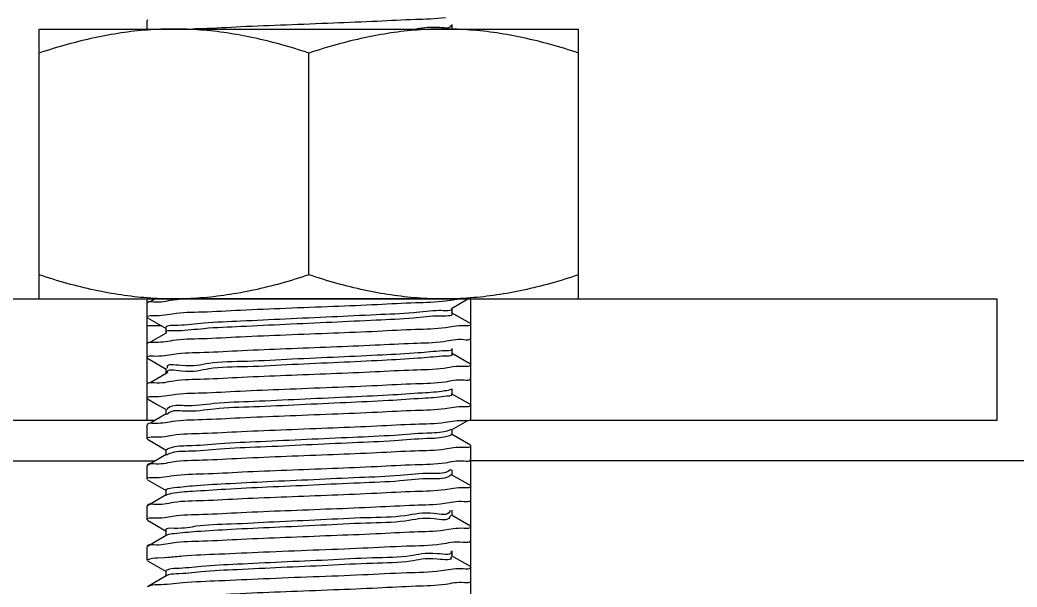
# Model space of a CAD drawing. Extents: x 552102 to 973302, y -80747 to 40012826.
# Drawn here: x 602656.9 to 602912.4, y 211374.1 to 211519.3 of the extents above; entities that cross this region are included whole.
import ezdxf

# ---------------------------------------------------------------- set-up
doc = ezdxf.new("R2010")
doc.units = 0
doc.header["$LTSCALE"] = 1000
doc.header["$MEASUREMENT"] = 0
doc.layers.add('02___PRT_ALL_AXES', color=7, linetype='Continuous')

msp = doc.modelspace()

# ---------------------------------------------------------------- linework, layer by layer
at = {"color": 133, "linetype": 'Continuous'}
for p, q in [((602689.61, 211519.31), (602689.51, 211519.19)), ((602767.67, 211516.78), (602767.67, 211518.16)), ((602691.58, 211447.87), (602690.48, 211447.24)), ((602696.44, 211447.61), (602696.11, 211447.56)), ((602767.56, 211445.45), (602771.74, 211447.87)), ((602767.67, 211444.2), (602767.67, 211445.58)), ((602689.61, 211443.05), (602694.41, 211440.27)), ((602690.75, 211443.65), (602691.17, 211443.63)), ((602693.98, 211443.77), (602696.02, 211444.1)), ((602772.36, 211441.55), (602767.56, 211444.33)), ((602694.3, 211440.4), (602694.3, 211439.02)), ((602697.49, 211441.09), (602696.77, 211441.07)), ((602767.99, 211440.83), (602765.97, 211440.5)), ((602694.41, 211439.14), (602690.48, 211436.87)), ((602767.67, 211433.83), (602767.67, 211435.21)), ((602689.61, 211432.68), (602694.41, 211429.9)), ((602693.99, 211433.38), (602696.34, 211433.75)), ((602772.36, 211431.18), (602767.56, 211433.96)), ((602694.3, 211430.03), (602694.3, 211428.65)), ((602767.98, 211430.48), (602765.58, 211430.1)), ((602694.41, 211428.78), (602690.48, 211426.5)), ((602767.67, 211423.46), (602767.67, 211424.85)), ((602689.61, 211422.31), (602691.94, 211420.96)), ((602693.98, 211423.04), (602695.98, 211423.36)), ((602772.36, 211420.81), (602767.56, 211423.59)), ((602691.94, 211420.96), (602694.41, 211419.53)), ((602694.3, 211419.66), (602694.3, 211418.28)), ((602767.99, 211420.09), (602765.93, 211419.76)), ((602771.43, 211420.21), (602770.79, 211420.23)), ((602694.41, 211418.41), (602690.48, 211416.13)), ((602694.77, 211418.42), (602694.62, 211418.26)), ((602694.81, 211418.46), (602694.77, 211418.42)), ((602767.56, 211414.35), (602771.74, 211416.77)), ((602689.61, 211415.63), (602689.51, 211415.51)), ((602689.63, 211415.81), (602689.53, 211415.65)), ((602767.49, 211414.46), (602766.29, 211414.02)), ((602767.67, 211413.1), (602767.67, 211414.48)), ((602689.61, 211411.94), (602694.41, 211409.17)), ((602693.98, 211412.67), (602696.03, 211413)), ((602772.36, 211410.44), (602767.56, 211413.22)), ((602694.3, 211409.29), (602694.3, 211407.91)), ((602767.99, 211409.72), (602765.92, 211409.39)), ((602694.41, 211408.04), (602689.61, 211405.26)), ((602694.71, 211407.98), (602694.54, 211407.87)), ((602694.77, 211408.02), (602694.71, 211407.98)), ((602772.36, 211406.76), (602772.46, 211406.87)), ((602689.61, 211405.26), (602689.51, 211405.15)), ((602767.38, 211404.17), (602766.74, 211403.74)), ((602767.67, 211402.73), (602767.67, 211404.11)), ((602689.61, 211401.58), (602694.41, 211398.8)), ((602693.99, 211402.28), (602696.29, 211402.65)), ((602772.36, 211400.08), (602767.56, 211402.86)), ((602694.3, 211398.93), (602694.3, 211397.54)), ((602767.99, 211399.36), (602765.91, 211399.02)), ((602694.41, 211397.67), (602689.61, 211394.89)), ((602694.62, 211397.67), (602694.46, 211397.59)), ((602689.61, 211394.89), (602689.51, 211394.78)), ((602767.67, 211392.36), (602767.67, 211393.74)), ((602689.61, 211391.21), (602694.41, 211388.43)), ((602693.98, 211391.93), (602696.06, 211392.26)), ((602767.19, 211393.71), (602767.1, 211393.45)), ((602767.22, 211392.44), (602767.1, 211392.07)), ((602772.36, 211389.71), (602767.56, 211392.49)), ((602767.98, 211389), (602765.7, 211388.64)), ((602694.41, 211387.3), (602689.61, 211384.52)), ((602694.3, 211388.56), (602694.3, 211387.18)), ((602694.55, 211387.38), (602694.4, 211387.32)), ((602689.61, 211384.52), (602689.51, 211384.41)), ((602692.31, 211381.56), (602694.02, 211381.65)), ((602694.02, 211381.65), (602694.86, 211381.71)), ((602767.36, 211381.82), (602767.38, 211381.78)), ((602772.36, 211379.34), (602767.56, 211382.12)), ((602767.67, 211381.99), (602767.67, 211383.37)), ((602689.61, 211380.84), (602694.41, 211378.06)), ((602767.96, 211378.68), (602764.89, 211378.21)), ((602694.41, 211376.94), (602689.61, 211374.16)), ((602694.37, 211378.29), (602694.3, 211378.19)), ((602694.3, 211378.19), (602694.3, 211376.81)), ((602689.61, 211374.16), (602689.59, 211374.15))]:
    msp.add_line(p, q, dxfattribs=at)
at = {"color": 5, "linetype": 'Continuous'}
for p, q in [((602537.45, 211447.87), (602661.86, 211447.87)), ((602689.51, 211416.77), (602689.51, 211447.87)), ((602772.46, 211416.77), (602772.46, 211447.87)), ((602800.1, 211447.87), (602907.24, 211447.87)), ((602907.24, 211447.87), (602907.24, 211416.77)), ((602689.63, 211446.91), (602689.53, 211446.76)), ((602691.58, 211416.77), (602551.27, 211416.77)), ((602907.24, 211416.77), (602772.46, 211416.77)), ((602572.01, 211406.4), (602691.58, 211406.4)), ((602917.61, 211406.4), (602772.46, 211406.4)), ((602772.46, 211237.06), (602772.46, 211406.4))]:
    msp.add_line(p, q, dxfattribs=at)
at = {"color": 133, "linetype": 'Continuous'}
msp.add_lwpolyline([(602689.51, 211380.95), (602689.53, 211381.01), (602689.59, 211381.06)], dxfattribs=at)
for points, start_tangent, end_tangent in [([(602701.23, 211517.07), (602703.71, 211517.15), (602713.57, 211517.62), (602725.14, 211518.1), (602737.25, 211518.58), (602748.47, 211519.05), (602758.26, 211519.51), (602765.94, 211519.98)], (0.999387, 0.035), (0.989077, 0.1474)), ([(602764.08, 211517.42), (602758.65, 211517.08)], (-0.999794, 0.020286), (-0.989979, -0.141212)), ([(602767.41, 211517.97), (602767.41, 211517.96), (602764.08, 211517.42)], (0.5147, -0.85737), (-0.999794, 0.020286)), ([(602767.41, 211517.97), (602767.42, 211517.95)], (0.514699, -0.857371), (0.482423, -0.875938)), ([(602696.11, 211447.56), (602691.16, 211447.08), (602689.63, 211446.91)], (-0.98914, -0.146975), (-0.734535, -0.678571)), ([(602696.02, 211444.1), (602703.66, 211444.57), (602713.49, 211445.04), (602725.08, 211445.52), (602737.28, 211446.01), (602748.54, 211446.48), (602758.31, 211446.94), (602765.97, 211447.41)], (0.989097, 0.147264), (0.989076, 0.147407)), ([(602701.25, 211447.95), (602696.44, 211447.61)], (-0.999361, -0.035744), (-0.991146, -0.132773)), ([(602765.97, 211447.41), (602770.76, 211447.88)], (0.989076, 0.147407), (0.999444, -0.03333)), ([(602764.4, 211444.88), (602757.75, 211444.34), (602748.24, 211443.8), (602736.89, 211443.26), (602724.91, 211442.71), (602713.58, 211442.17), (602704.1, 211441.63), (602697.49, 211441.09)], (-0.999776, -0.021161), (-0.999572, -0.029241)), ([(602767.5, 211445.41), (602764.4, 211444.88)], (0.582116, -0.813106), (-0.999776, -0.021161)), ([(602689.51, 211443.16), (602690.75, 211443.65)], (0, 1), (0.999566, -0.029459)), ([(602691.17, 211443.63), (602693.98, 211443.77)], (0.999359, -0.035802), (0.990702, 0.13605)), ([(602764.4, 211443.5), (602757.75, 211442.96), (602748.24, 211442.42), (602736.89, 211441.87), (602724.91, 211441.33), (602713.58, 211440.79), (602704.1, 211440.25), (602697.49, 211439.71)], (-0.999776, -0.021161), (-0.999572, -0.029241)), ([(602767.48, 211444.05), (602767.49, 211444.04), (602764.4, 211443.5)], (0.629999, -0.776596), (-0.999776, -0.021161)), ([(602697.49, 211439.71), (602694.45, 211439.17)], (-0.999572, -0.029241), (0.596767, -0.802414)), ([(602696.77, 211441.07), (602694.46, 211440.55), (602694.47, 211440.54)], (-0.999575, -0.029136), (0.643817, -0.765179)), ([(602765.97, 211440.5), (602758.31, 211440.03), (602748.54, 211439.56), (602737.28, 211439.09), (602725.08, 211438.61), (602713.49, 211438.12), (602703.66, 211437.66), (602696.02, 211437.19)], (-0.989076, -0.147407), (-0.989097, -0.147264)), ([(602770.8, 211440.97), (602767.99, 211440.83)], (-0.999374, 0.035381), (-0.990592, -0.13685)), ([(602772.46, 211441.43), (602770.8, 211440.97)], (0, -1), (-0.999374, 0.035381)), ([(602696.02, 211437.19), (602691.17, 211436.72), (602690.51, 211436.74)], (-0.989097, -0.147264), (-1, -0.000204)), ([(602765.58, 211437.01), (602770.72, 211437.5), (602772.44, 211437.84)], (0.989286, 0.145993), (0.292416, 0.956291)), ([(602690.51, 211436.74), (602689.53, 211436.39)], (-1, -0.000204), (-0.308221, -0.951315)), ([(602696.34, 211433.75), (602704.12, 211434.22), (602713.86, 211434.68), (602725.1, 211435.15), (602736.7, 211435.61), (602747.95, 211436.08), (602757.71, 211436.54), (602765.58, 211437.01)], (0.989279, 0.146039), (0.989286, 0.145993)), ([(602767.63, 211435.12), (602765.12, 211434.59)], (0.396749, -0.917927), (-0.995469, -0.095089)), ([(602689.51, 211432.79), (602691.24, 211433.27)], (0, 1), (0.999181, -0.040475)), ([(602691.24, 211433.27), (602693.99, 211433.38)], (0.999181, -0.040475), (0.992237, 0.124365)), ([(602765.12, 211434.59), (602758.97, 211434.05), (602749.83, 211433.51), (602738.69, 211432.97), (602726.72, 211432.43), (602715.21, 211431.89), (602705.38, 211431.35), (602698.28, 211430.81), (602694.67, 211430.26), (602694.7, 211430.17)], (-0.995469, -0.095089), (0.324974, -0.945723)), ([(602765.12, 211433.21), (602758.97, 211432.67), (602749.83, 211432.13), (602738.69, 211431.59), (602726.72, 211431.05), (602715.21, 211430.51), (602705.38, 211429.96), (602698.28, 211429.42), (602694.67, 211428.88)], (-0.995469, -0.095089), (0.225619, -0.974216)), ([(602767.61, 211433.78), (602767.63, 211433.75), (602765.12, 211433.21)], (0.681767, -0.731569), (-0.995469, -0.095089)), ([(602765.58, 211430.1), (602757.71, 211429.63), (602747.95, 211429.17), (602736.7, 211428.7), (602725.1, 211428.24), (602713.86, 211427.77), (602704.12, 211427.31), (602696.34, 211426.84)], (-0.989286, -0.145993), (-0.989279, -0.146039)), ([(602770.72, 211430.59), (602767.98, 211430.48)], (-0.999162, 0.040935), (-0.992452, -0.122635)), ([(602772.46, 211431.07), (602770.72, 211430.59)], (0, -1), (-0.999162, 0.040935)), ([(602694.67, 211428.88), (602694.68, 211428.85)], (0.225619, -0.974216), (0.263642, -0.96462)), ([(602765.93, 211426.67), (602770.79, 211427.14), (602772.43, 211427.47)], (0.989126, 0.147068), (0.307355, 0.951595)), ([(602696.34, 211426.84), (602691.24, 211426.36), (602689.53, 211426.02)], (-0.989279, -0.146039), (-0.293373, -0.955998)), ([(602695.98, 211423.36), (602703.61, 211423.83), (602713.37, 211424.29), (602724.69, 211424.77), (602736.94, 211425.26), (602748.53, 211425.74), (602758.33, 211426.21), (602765.93, 211426.67)], (0.989079, 0.147387), (0.989126, 0.147068)), ([(602767.55, 211424.73), (602765.74, 211424.31)], (-0.886842, -0.462072), (-0.986099, -0.166158)), ([(602689.51, 211422.43), (602691.16, 211422.89)], (0, 1), (0.999386, -0.035037)), ([(602691.16, 211422.89), (602693.98, 211423.04)], (0.999386, -0.035037), (0.990499, 0.137516)), ([(602765.74, 211424.31), (602760.11, 211423.77), (602751.38, 211423.23), (602740.46, 211422.68), (602728.54, 211422.14), (602716.88, 211421.6), (602706.72, 211421.06), (602699.15, 211420.52), (602694.97, 211419.98), (602694.58, 211419.56)], (-0.986099, -0.166158), (-0.342963, -0.939349)), ([(602765.74, 211422.93), (602760.11, 211422.39), (602751.38, 211421.84), (602740.46, 211421.3), (602728.54, 211420.76), (602716.88, 211420.22), (602706.72, 211419.68), (602699.15, 211419.14), (602694.97, 211418.6), (602694.81, 211418.46)], (-0.986099, -0.166158), (-0.738571, -0.674176)), ([(602767.67, 211423.46), (602765.74, 211422.93)], (-0.130932, -0.991391), (-0.986099, -0.166158)), ([(602765.93, 211419.76), (602758.33, 211419.29), (602748.53, 211418.83), (602736.94, 211418.34), (602724.69, 211417.85), (602713.37, 211417.38), (602703.61, 211416.92), (602695.98, 211416.45)], (-0.989126, -0.147068), (-0.989079, -0.147387)), ([(602770.79, 211420.23), (602767.99, 211420.09)], (-0.999349, 0.036076), (-0.990775, -0.135516)), ([(602772.46, 211420.7), (602771.43, 211420.21)], (0, -1), (-0.999991, 0.004333)), ([(602765.92, 211416.3), (602770.79, 211416.77)], (0.989078, 0.147395), (0.999348, -0.036118)), ([(602770.79, 211416.77), (602772.43, 211417.1)], (0.999348, -0.036118), (0.307351, 0.951596)), ([(602691.16, 211415.98), (602689.63, 211415.81)], (-0.999386, 0.035037), (-0.731935, -0.681375)), ([(602695.98, 211416.45), (602691.16, 211415.98)], (-0.989079, -0.147387), (-0.999386, 0.035037)), ([(602696.03, 211413), (602703.8, 211413.47), (602713.7, 211413.94), (602725.23, 211414.42), (602737.22, 211414.9), (602748.41, 211415.37), (602758.22, 211415.83), (602765.92, 211416.3)], (0.989048, 0.147594), (0.989078, 0.147395)), ([(602689.51, 211412.06), (602691.16, 211412.53)], (0, 1), (0.999372, -0.035427)), ([(602691.16, 211412.53), (602693.98, 211412.67)], (0.999372, -0.035427), (0.990717, 0.135939)), ([(602766.29, 211414.02), (602761.19, 211413.48), (602752.87, 211412.94), (602742.22, 211412.4), (602730.37, 211411.86), (602718.58, 211411.32), (602708.12, 211410.78), (602700.1, 211410.23), (602695.37, 211409.69), (602694.45, 211409.16)], (-0.962924, -0.269772), (-0.658136, -0.752899)), ([(602766.29, 211412.64), (602761.19, 211412.1), (602752.87, 211411.56), (602742.22, 211411.02), (602730.37, 211410.48), (602718.58, 211409.93), (602708.12, 211409.39), (602700.1, 211408.85), (602695.37, 211408.31), (602694.77, 211408.02)], (-0.962924, -0.269772), (-0.865105, -0.501592)), ([(602767.6, 211413.16), (602766.29, 211412.64)], (-0.687387, -0.726291), (-0.962924, -0.269772)), ([(602765.92, 211409.39), (602758.22, 211408.92), (602748.41, 211408.45), (602737.22, 211407.99), (602725.23, 211407.51), (602713.7, 211407.03), (602703.8, 211406.56), (602696.03, 211406.08)], (-0.989078, -0.147395), (-0.989048, -0.147594)), ([(602770.79, 211409.86), (602767.99, 211409.72)], (-0.999348, 0.036118), (-0.990807, -0.135283)), ([(602772.46, 211410.33), (602770.79, 211409.86)], (0, -1), (-0.999348, 0.036118)), ([(602765.91, 211405.93), (602770.79, 211406.4), (602772.43, 211406.74)], (0.989077, 0.147403), (0.306622, 0.951831)), ([(602696.03, 211406.08), (602691.16, 211405.61), (602689.53, 211405.29)], (-0.989048, -0.147594), (-0.310223, -0.950664)), ([(602696.29, 211402.65), (602704.02, 211403.11), (602713.9, 211403.58), (602725.28, 211404.05), (602737, 211404.52), (602748.35, 211405), (602758.2, 211405.46), (602765.91, 211405.93)], (0.98924, 0.146301), (0.989077, 0.147403)), ([(602689.51, 211401.69), (602691.24, 211402.17)], (0, 1), (0.999186, -0.04035)), ([(602691.24, 211402.17), (602693.99, 211402.28)], (0.999186, -0.04035), (0.992062, 0.125747)), ([(602766.74, 211403.74), (602762.19, 211403.2), (602754.31, 211402.65), (602743.95, 211402.11), (602732.2, 211401.57), (602720.32, 211401.03), (602709.58, 211400.49), (602701.12, 211399.95), (602695.85, 211399.41), (602694.34, 211398.89)], (-0.877819, -0.478993), (-0.658426, -0.752645)), ([(602766.74, 211402.36), (602762.19, 211401.81), (602754.31, 211401.27), (602743.95, 211400.73), (602732.2, 211400.19), (602720.32, 211399.65), (602709.58, 211399.11), (602701.12, 211398.57), (602695.85, 211398.02), (602694.62, 211397.67)], (-0.877819, -0.478993), (-0.924952, -0.380083)), ([(602767.46, 211402.88), (602766.74, 211402.36)], (-0.609814, -0.792544), (-0.877819, -0.478993)), ([(602765.91, 211399.02), (602758.2, 211398.55), (602748.35, 211398.08), (602737, 211397.61), (602725.28, 211397.14), (602713.9, 211396.67), (602704.02, 211396.2), (602696.29, 211395.74)], (-0.989077, -0.147403), (-0.98924, -0.146301)), ([(602770.79, 211399.49), (602767.99, 211399.36)], (-0.99934, 0.036333), (-0.990869, -0.134825)), ([(602772.46, 211399.96), (602770.79, 211399.49)], (0, -1), (-0.99934, 0.036333)), ([(602765.7, 211395.55), (602770.73, 211396.03), (602772.44, 211396.37)], (0.989235, 0.146334), (0.294737, 0.955578)), ([(602696.29, 211395.74), (602691.24, 211395.26), (602689.53, 211394.92)], (-0.98924, -0.146301), (-0.293097, -0.956083)), ([(602696.06, 211392.26), (602703.78, 211392.73), (602713.65, 211393.2), (602725, 211393.68), (602736.73, 211394.14), (602748.1, 211394.62), (602757.98, 211395.08), (602765.7, 211395.55)], (0.989082, 0.147369), (0.989235, 0.146334)), ([(602689.51, 211391.32), (602691.18, 211391.79)], (0, 1), (0.999335, -0.036461)), ([(602691.18, 211391.79), (602693.98, 211391.93)], (0.999335, -0.036461), (0.990915, 0.13449)), ([(602767.1, 211393.45), (602763.11, 211392.91), (602755.69, 211392.37), (602745.64, 211391.83), (602734.02, 211391.29), (602722.08, 211390.74), (602711.09, 211390.2), (602702.22, 211389.66), (602696.42, 211389.12), (602694.3, 211388.58), (602694.31, 211388.56)], (-0.416882, -0.90896), (0.454993, -0.890495)), ([(602767.1, 211392.07), (602763.11, 211391.53), (602755.69, 211390.99), (602745.64, 211390.45), (602734.02, 211389.9), (602722.08, 211389.36), (602711.09, 211388.82), (602702.22, 211388.28), (602696.42, 211387.74), (602694.55, 211387.38)], (-0.416882, -0.90896), (-0.943011, -0.332761)), ([(602765.7, 211388.64), (602757.98, 211388.17), (602748.1, 211387.7), (602736.73, 211387.23), (602725, 211386.76), (602713.66, 211386.29), (602703.79, 211385.82), (602696.06, 211385.35)], (-0.989235, -0.146334), (-0.989081, -0.147375)), ([(602770.73, 211389.12), (602767.98, 211389)], (-0.999204, 0.039899), (-0.991945, -0.126672)), ([(602772.46, 211389.59), (602770.73, 211389.12)], (0, -1), (-0.999204, 0.039899)), ([(602696.06, 211385.35), (602691.18, 211384.88), (602689.53, 211384.55)], (-0.989081, -0.147375), (-0.306169, -0.951977)), ([(602694.86, 211381.71), (602698.66, 211382.07), (602708, 211382.58), (602719.39, 211383.08), (602732.05, 211383.59), (602744.77, 211384.11), (602756, 211384.61), (602764.89, 211385.13)], (0.996556, 0.082926), (0.989139, 0.146982)), ([(602764.89, 211385.13), (602770.54, 211385.63), (602772.44, 211386)], (0.989139, 0.146982), (0.25731, 0.966329)), ([(602689.59, 211381.06), (602692.31, 211381.56)], (0.846349, 0.532628), (0.999621, 0.02753)), ([(602767.38, 211383.17), (602763.95, 211382.62), (602757.01, 211382.08), (602747.3, 211381.54), (602735.84, 211381), (602723.87, 211380.46), (602712.65, 211379.92), (602703.39, 211379.38), (602697.07, 211378.84)], (0.432837, -0.901472), (-0.999641, -0.026791)), ([(602767.38, 211381.78), (602763.95, 211381.24), (602757.01, 211380.7), (602747.3, 211380.16), (602735.84, 211379.62), (602723.87, 211379.08), (602712.65, 211378.54), (602703.39, 211377.99), (602697.07, 211377.45)], (0.432837, -0.901472), (-0.999641, -0.026791)), ([(602697.07, 211378.84), (602694.37, 211378.29)], (-0.999641, -0.026791), (-0.814814, -0.579723)), ([(602770.54, 211378.72), (602767.96, 211378.68)], (-0.998645, 0.052047), (-0.995558, -0.094155)), ([(602772.46, 211379.23), (602770.54, 211378.72)], (0, -1), (-0.998645, 0.052047)), ([(602764.89, 211378.21), (602756, 211377.7), (602744.77, 211377.19), (602732.05, 211376.68), (602719.39, 211376.17), (602708, 211375.66), (602698.66, 211375.16), (602692.31, 211374.65)], (-0.989139, -0.146982), (-0.999621, -0.02753)), ([(602697.07, 211377.45), (602694.41, 211376.94)], (-0.999641, -0.026791), (-0.826603, -0.562785)), ([(602692.31, 211374.65), (602689.61, 211374.16)], (-0.999621, -0.02753), (-0.850273, -0.526343)), ([(602696.04, 211371.53), (602703.62, 211371.99), (602713.42, 211372.46), (602725.03, 211372.94), (602737.29, 211373.43), (602748.64, 211373.9), (602758.38, 211374.37), (602766, 211374.84)], (0.989142, 0.146965), (0.989074, 0.147418)), ([(602766, 211374.84), (602770.81, 211375.3), (602772.43, 211375.63)], (0.989074, 0.147418), (0.311738, 0.950168))]:
    msp.add_spline(points, degree=3, dxfattribs=dict(at, start_tangent=start_tangent, end_tangent=end_tangent))
at = {"layer": '02___PRT_ALL_AXES', "color": 133, "linetype": 'Continuous'}
for p, q in [((602689.51, 211516.99), (602689.51, 211519.19)), ((602772.46, 211447.87), (602689.51, 211447.87)), ((602772.43, 211448.14), (602772.33, 211448.13)), ((602693.21, 211440.96), (602689.51, 211440.96)), ((602689.51, 211412.06), (602689.51, 211415.51)), ((602772.46, 211406.87), (602772.46, 211410.33)), ((602689.51, 211401.69), (602689.51, 211405.15)), ((602689.51, 211391.32), (602689.51, 211394.78)), ((602689.51, 211380.95), (602689.51, 211384.41))]:
    msp.add_line(p, q, dxfattribs=at)
at = {"layer": '02___PRT_ALL_AXES', "color": 6, "linetype": 'Continuous'}
for p, q in [((602661.86, 211516.99), (602800.1, 211516.99)), ((602661.86, 211447.87), (602661.86, 211516.99)), ((602800.1, 211447.87), (602800.1, 211516.99)), ((602730.98, 211454.05), (602730.98, 211510.82)), ((602661.86, 211447.87), (602800.1, 211447.87))]:
    msp.add_line(p, q, dxfattribs=at)
at = {"layer": '02___PRT_ALL_AXES', "color": 5, "linetype": 'Continuous'}
msp.add_line((602689.64, 211448.13), (602689.54, 211448.14), dxfattribs=at)
at = {"layer": '02___PRT_ALL_AXES', "color": 6, "linetype": 'Continuous'}
for points, start_tangent, end_tangent in [([(602696.42, 211516.99), (602689.64, 211516.74), (602682.85, 211515.98), (602676.02, 211514.74), (602669.07, 211513.03), (602661.86, 211510.82)], (-1, 0), (-0.948683, -0.316228)), ([(602730.98, 211510.82), (602723.78, 211513.03), (602716.82, 211514.74), (602709.99, 211515.98), (602703.21, 211516.74), (602696.42, 211516.99)], (-0.948683, 0.316228), (-1, 0.000001)), ([(602765.54, 211516.99), (602758.76, 211516.74), (602751.97, 211515.98), (602745.14, 211514.74), (602738.19, 211513.03), (602730.98, 211510.82)], (-1, 0), (-0.948683, -0.316228)), ([(602800.1, 211510.82), (602792.9, 211513.03), (602785.94, 211514.74), (602779.11, 211515.98), (602772.33, 211516.74), (602765.54, 211516.99)], (-0.948683, 0.316228), (-1, 0.000001)), ([(602689.54, 211448.14), (602682.85, 211448.89), (602676.02, 211450.13), (602669.07, 211451.84), (602661.86, 211454.05)], (-0.997114, 0.075923), (-0.948683, 0.316228)), ([(602730.98, 211454.05), (602723.78, 211451.84), (602716.82, 211450.13), (602709.99, 211448.89), (602703.21, 211448.13), (602696.42, 211447.87)], (-0.948683, -0.316228), (-1, -0.000001)), ([(602765.54, 211447.87), (602758.76, 211448.13), (602751.97, 211448.89), (602745.14, 211450.13), (602738.19, 211451.84), (602730.98, 211454.05)], (-1, 0), (-0.948683, 0.316228)), ([(602800.1, 211454.05), (602792.9, 211451.84), (602785.94, 211450.13), (602779.11, 211448.89), (602772.43, 211448.14)], (-0.948683, -0.316228), (-0.997114, -0.075923))]:
    msp.add_spline(points, degree=3, dxfattribs=dict(at, start_tangent=start_tangent, end_tangent=end_tangent))
at = {"layer": '02___PRT_ALL_AXES', "color": 133, "linetype": 'Continuous'}
for points, start_tangent, end_tangent in [([(602696.42, 211447.87), (602689.64, 211448.13)], (-1, 0), (-0.997195, 0.074847)), ([(602772.33, 211448.13), (602765.54, 211447.87)], (-0.997196, -0.074835), (-1, -0.000001))]:
    msp.add_spline(points, degree=3, dxfattribs=dict(at, start_tangent=start_tangent, end_tangent=end_tangent))

doc.saveas('drawing.dxf')
